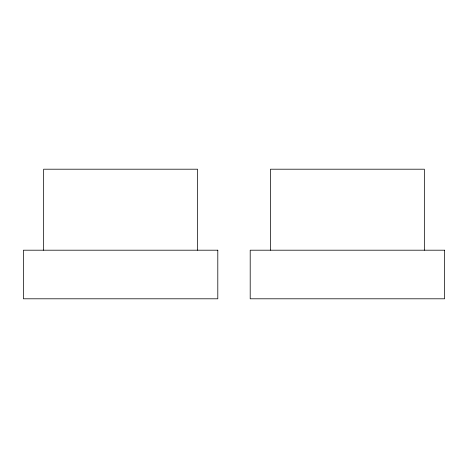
<?xml version="1.0" encoding="UTF-8"?>
<svg xmlns="http://www.w3.org/2000/svg" width="468" height="468" viewBox="0 0 468 468"><rect width="100%" height="100%" fill="white"/><g stroke="black" fill="none" stroke-linecap="round" stroke-linejoin="round"><path stroke-width="0.7" d="M424.347 250.199L424.347 169.2L270.451 169.2L270.451 250.199M197.549 250.199L197.549 169.2L43.653 169.2L43.653 250.199M217.801 250.199L23.4 250.199L23.4 298.8L217.801 298.8L217.801 250.199M444.6 250.199L250.199 250.199L250.199 298.8L444.6 298.8L444.6 250.199"/></g></svg>
